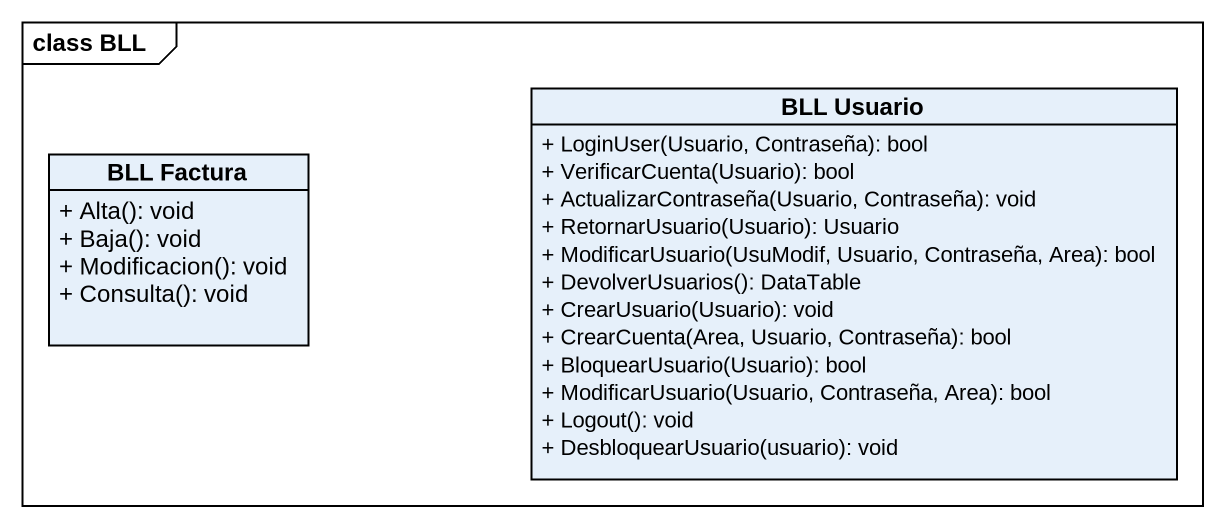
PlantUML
@startuml
mainframe class BLL
hide circle
hide empty members
skinparam classAttributeIconSize 0
class "BLL Usuario" as BLL_Usuario {
  + LoginUser(Usuario, Contraseña): bool
  + VerificarCuenta(Usuario): bool
  + ActualizarContraseña(Usuario, Contraseña): void
  + RetornarUsuario(Usuario): Usuario
  + ModificarUsuario(UsuModif, Usuario, Contraseña, Area): bool
  + DevolverUsuarios(): DataTable
  + CrearUsuario(Usuario): void
  + CrearCuenta(Area, Usuario, Contraseña): bool
  + BloquearUsuario(Usuario): bool
  + ModificarUsuario(Usuario, Contraseña, Area): bool
  + Logout(): void
  + DesbloquearUsuario(usuario): void
}
class "BLL Factura" as BLL_Factura {
  + Alta(): void
  + Baja(): void
  + Modificacion(): void
  + Consulta(): void
}
@enduml
